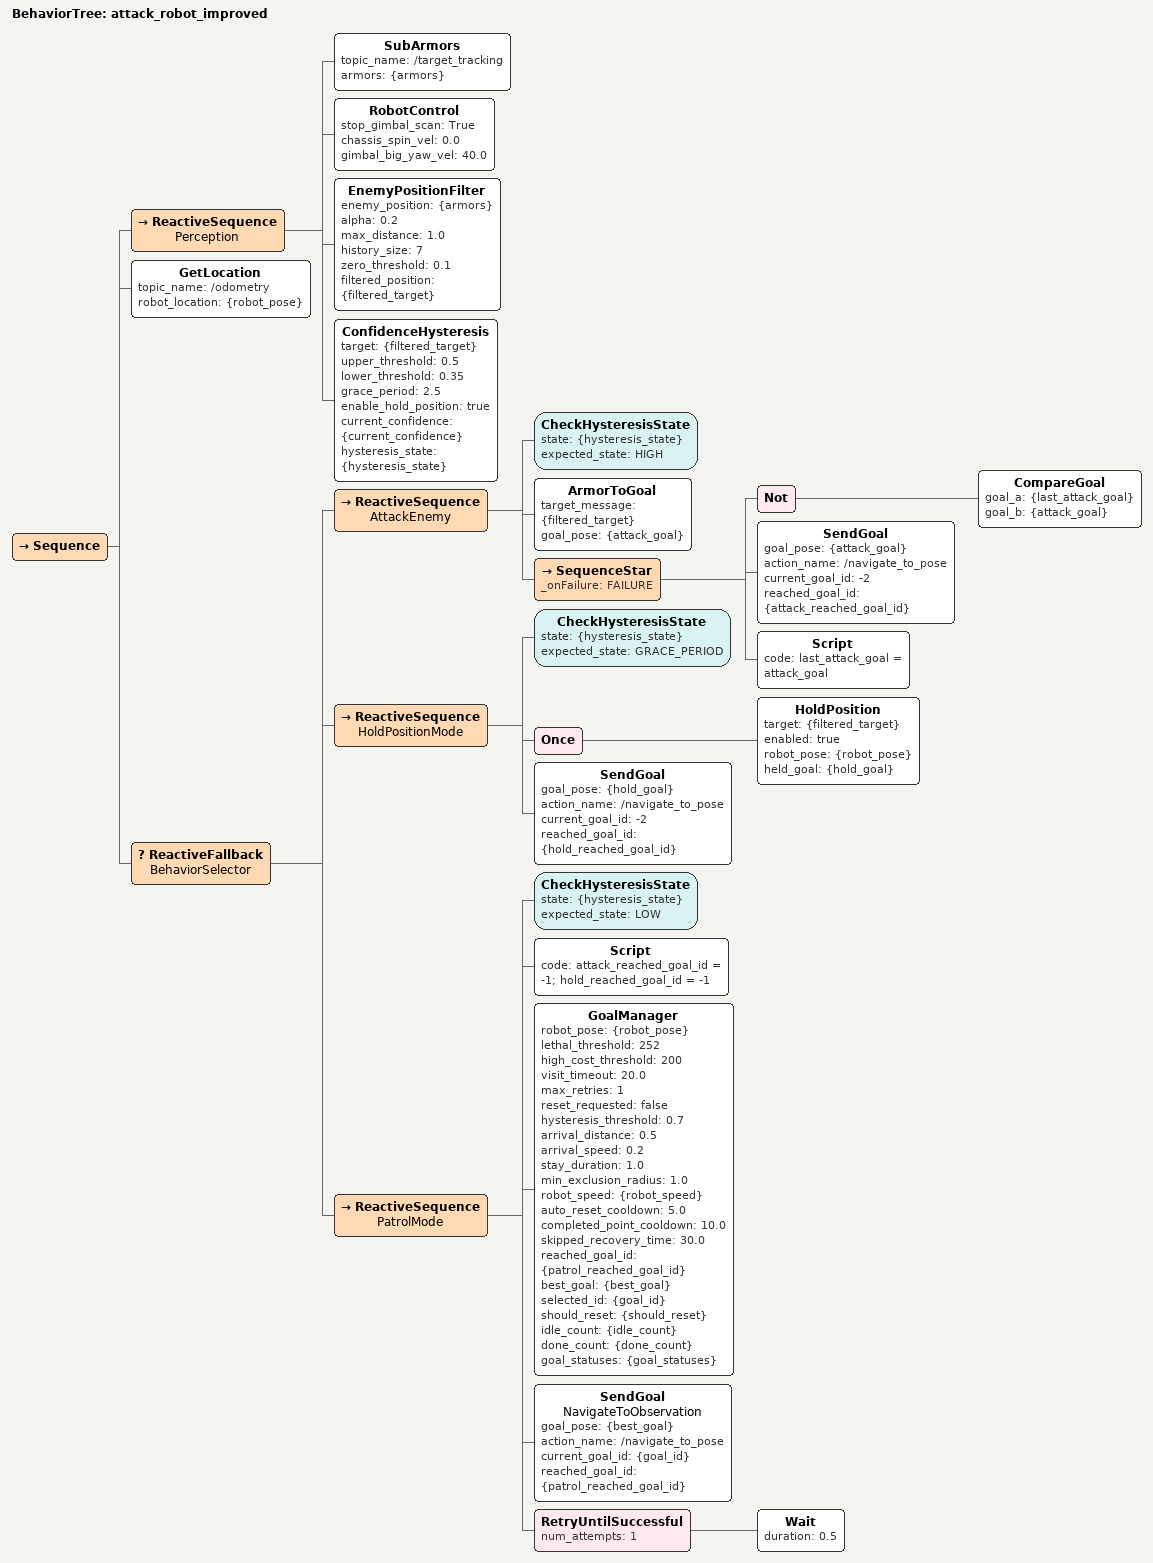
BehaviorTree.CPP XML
<?xml version="1.0" encoding="UTF-8"?>
<root BTCPP_format="4">
  <BehaviorTree ID="attack_robot_improved">
    <Sequence>
      <!-- 感知层: 每次tick都执行 -->
      <ReactiveSequence name="Perception">
        <SubArmors topic_name="/target_tracking"
                   armors="{armors}"/>
        <RobotControl stop_gimbal_scan="True"
                      chassis_spin_vel="0.0"
                      gimbal_big_yaw_vel="40.0"/>
        <EnemyPositionFilter enemy_position="{armors}"
                             alpha="0.2"
                             max_distance="1.0"
                             history_size="7"
                             zero_threshold="0.1"
                             filtered_position="{filtered_target}"/>
        <ConfidenceHysteresis target="{filtered_target}"
                              upper_threshold="0.5"
                              lower_threshold="0.35"
                              grace_period="2.5"
                              enable_hold_position="true"
                              current_confidence="{current_confidence}"
                              hysteresis_state="{hysteresis_state}"/>
      </ReactiveSequence>

      <!-- 获取机器人位置 -->
      <GetLocation topic_name="/odometry"
                   robot_location="{robot_pose}"/>

      <!-- 行为选择: ReactiveFallback 允许随时切换 -->
      <ReactiveFallback name="BehaviorSelector">

        <!-- 分支1: HIGH - 追击敌人 -->
        <ReactiveSequence name="AttackEnemy">
          <!-- 检查状态 -->
          <CheckHysteresisState state="{hysteresis_state}"
                                expected_state="HIGH"/>

          <!-- 计算追击目标 -->
          <ArmorToGoal target_message="{filtered_target}"
                       goal_pose="{attack_goal}"/>

          <!-- 目标变化检测 + 发送导航目标 (使用 SequenceStar 实现"只在变化时执行") -->
          <SequenceStar _onFailure="FAILURE">
            <Not>
              <!-- 只有目标变化时才执行后面的节点 -->
              <CompareGoal goal_a="{last_attack_goal}" goal_b="{attack_goal}"/>
            </Not>
            <SendGoal goal_pose="{attack_goal}"
                      action_name="/navigate_to_pose"
                      current_goal_id="-2"
                      reached_goal_id="{attack_reached_goal_id}"/>
            <!-- 记录当前目标，用于下次比较 -->
            <Script code="last_attack_goal = attack_goal"/>
          </SequenceStar>
        </ReactiveSequence>

        <!-- 分支2: GRACE_PERIOD - 保持位置 -->
        <ReactiveSequence name="HoldPositionMode">
          <!-- 检查状态 -->
          <CheckHysteresisState state="{hysteresis_state}"
                                expected_state="GRACE_PERIOD"/>

          <!-- Once节点: 只在第一次进入时执行，防止目标抖动 -->
          <Once>
            <HoldPosition target="{filtered_target}"
                          enabled="true"
                          robot_pose="{robot_pose}"
                          held_goal="{hold_goal}"/>
          </Once>

          <!-- 发送保持位置的目标 -->
          <SendGoal goal_pose="{hold_goal}"
                    action_name="/navigate_to_pose"
                    current_goal_id="-2"
                    reached_goal_id="{hold_reached_goal_id}"/>
        </ReactiveSequence>

        <!-- 分支3: LOW - 巡逻观测点 (改为ReactiveSequence) -->
        <ReactiveSequence name="PatrolMode">
          <!-- 检查状态 -->
          <CheckHysteresisState state="{hysteresis_state}"
                                expected_state="LOW"/>

          <!-- 清空其他模式的握手信号，防止残留干扰 -->
          <Script code="attack_reached_goal_id = -1; hold_reached_goal_id = -1"/>

          <!-- 目标管理器 -->
          <GoalManager robot_pose="{robot_pose}"
                       lethal_threshold="252"
                       high_cost_threshold="200"
                       visit_timeout="20.0"
                       max_retries="1"
                       reset_requested="false"
                       hysteresis_threshold="0.7"
                       arrival_distance="0.5"
                       arrival_speed="0.2"
                       stay_duration="1.0"
                       min_exclusion_radius="1.0"
                       robot_speed="{robot_speed}"
                       auto_reset_cooldown="5.0"
                       completed_point_cooldown="10.0"
                       skipped_recovery_time="30.0"
                       reached_goal_id="{patrol_reached_goal_id}"
                       best_goal="{best_goal}"
                       selected_id="{goal_id}"
                       should_reset="{should_reset}"
                       idle_count="{idle_count}"
                       done_count="{done_count}"
                       goal_statuses="{goal_statuses}"/>

          <!-- 发送巡逻目标 -->
          <SendGoal name="NavigateToObservation"
                    goal_pose="{best_goal}"
                    action_name="/navigate_to_pose"
                    current_goal_id="{goal_id}"
                    reached_goal_id="{patrol_reached_goal_id}"/>

          <!-- 可选: 添加短暂延迟，让导航启动 -->
          <RetryUntilSuccessful num_attempts="1">
            <Wait duration="0.5"/>
          </RetryUntilSuccessful>
        </ReactiveSequence>

      </ReactiveFallback>
    </Sequence>
  </BehaviorTree>

</root>
